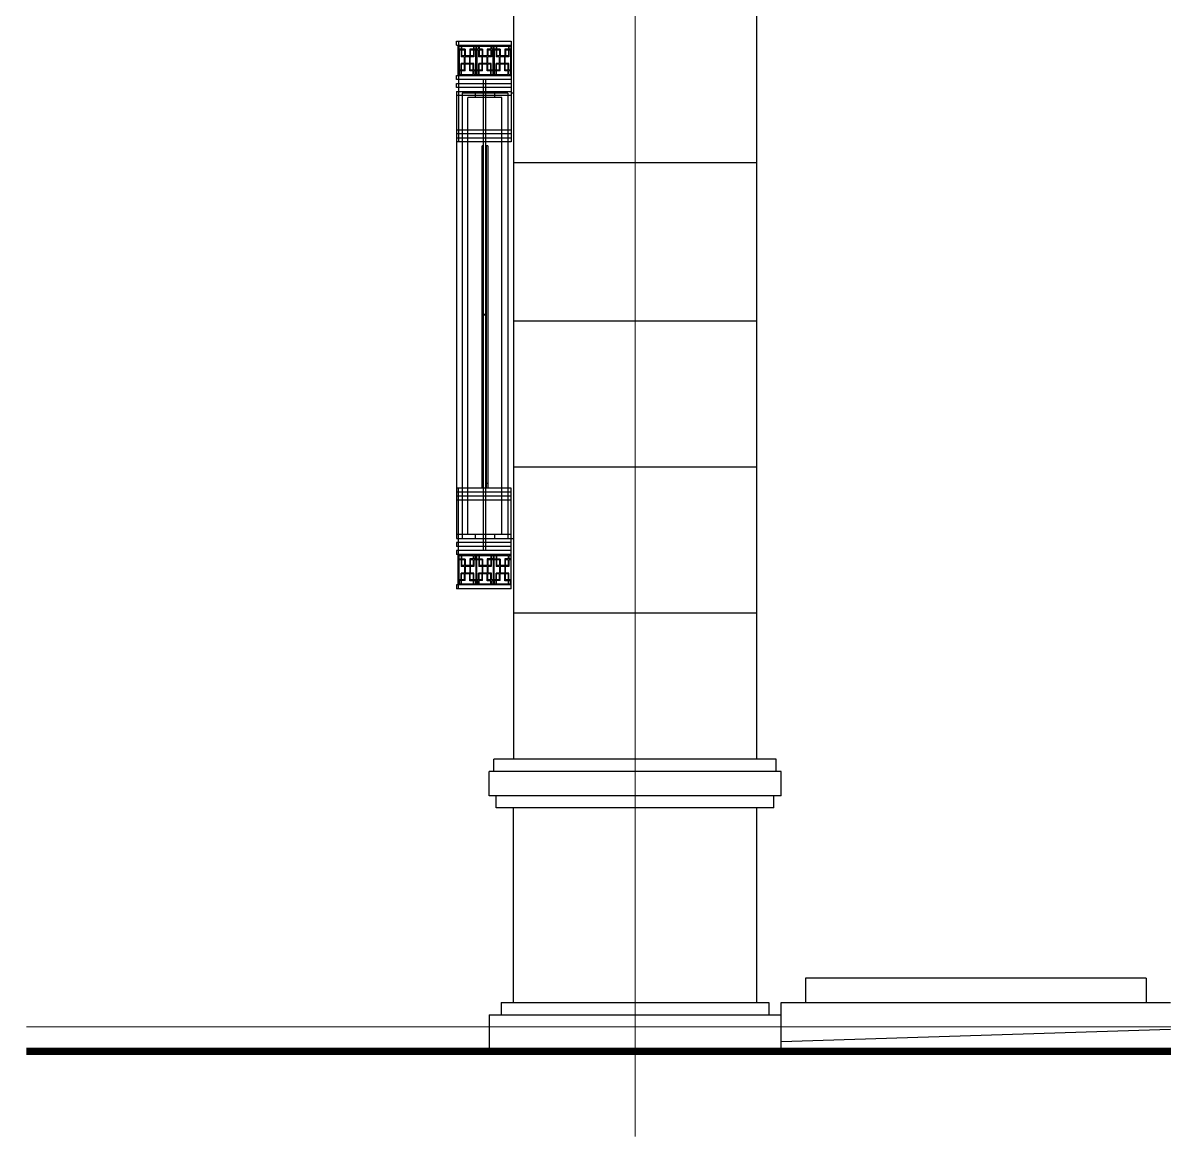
# Model space of a CAD drawing. Extents: x 1188826 to 1909461, y 608442 to 1651179.
# Drawn here: x 1687327 to 1692016, y 1027948 to 1032538 of the extents above; entities that cross this region are included whole.
import ezdxf

# ---------------------------------------------------------------- set-up
doc = ezdxf.new("R2010")
doc.units = 0
doc.header["$LTSCALE"] = 1000
doc.header["$MEASUREMENT"] = 0
doc.linetypes.add('ACAD_ISO10W100', pattern=[18.5, 12, -3, 0.5, -3])
doc.linetypes.add('DOTE', pattern=[2.42, 2, -0.2, 0.02, -0.2])
for name, color, linetype in [('1', 7, 'Continuous'), ('分缝', 37, 'Continuous'), ('立面线', 40, 'Continuous')]:
    doc.layers.add(name, color=color, linetype=linetype)
doc.layers.add('DOTE', color=19, linetype='DOTE', lineweight=9)

msp = doc.modelspace()

# ---------------------------------------------------------------- linework, layer by layer
at = {"layer": '1', "const_width": 30}
msp.add_lwpolyline([(1687342.5, 1028313.4), (1692042.5, 1028313.4), (1703642.3, 1027963.5), (1705542.3, 1027963.4)], dxfattribs=at)
at = {"layer": 'DOTE', "linetype": 'ACAD_ISO10W100', "ltscale": 100}
for p, q in [((1689842.5, 1036013.4), (1689842.5, 1027963.4)), ((1687342.5, 1028413.4), (1705542.3, 1028413.4)), ((1687342.5, 1028313.4), (1692042.5, 1028313.4))]:
    msp.add_line(p, q, dxfattribs=at)
at = {"layer": '分缝'}
for p, q in [((1690342.5, 1031963.4), (1689342.5, 1031963.4)), ((1690342.5, 1031313.4), (1689342.5, 1031313.4)), ((1690342.5, 1030713.4), (1689342.5, 1030713.4)), ((1690342.5, 1030113.4), (1689342.5, 1030113.4))]:
    msp.add_line(p, q, dxfattribs=at)
at = {"layer": '立面线'}
for p, q in [((1689342.5, 1034213.4), (1689342.5, 1029513.4)), ((1690342.5, 1029513.4), (1690342.5, 1034213.4)), ((1689108.9, 1032446.9), (1689108.9, 1032463.4)), ((1689108.9, 1032463.4), (1689333.7, 1032463.4)), ((1689108.9, 1032446.9), (1689333.7, 1032446.9)), ((1689116.1, 1032322.7), (1689116.1, 1032446.9)), ((1689117.7, 1032463.4), (1689117.7, 1032049.7)), ((1689117.8, 1032446.9), (1689117.8, 1032322.7)), ((1689189.7, 1032322.7), (1689189.7, 1032446.9)), ((1689189.8, 1032446.9), (1689189.8, 1032322.7)), ((1689261.7, 1032322.7), (1689261.7, 1032446.9)), ((1689261.8, 1032446.9), (1689261.8, 1032322.7)), ((1689333.7, 1032463.4), (1689333.7, 1032049.7)), ((1689119.9, 1032429.7), (1689119.9, 1032443.2)), ((1689119.9, 1032443.2), (1689127.7, 1032443.2)), ((1689127.7, 1032429.7), (1689119.9, 1032429.7)), ((1689127.7, 1032426.6), (1689119.9, 1032426.6)), ((1689119.9, 1032426.6), (1689119.9, 1032344.6)), ((1689127.7, 1032443.2), (1689127.7, 1032429.7)), ((1689127.7, 1032426.6), (1689127.7, 1032398.8)), ((1689142.2, 1032398.8), (1689127.7, 1032398.8)), ((1689129.8, 1032443.2), (1689178.3, 1032443.2)), ((1689129.8, 1032443.2), (1689129.8, 1032429.7)), ((1689144.3, 1032429.7), (1689129.8, 1032429.7)), ((1689142.2, 1032426.6), (1689129.8, 1032426.6)), ((1689129.8, 1032426.6), (1689129.8, 1032402.4)), ((1689142.2, 1032402.4), (1689129.8, 1032402.4)), ((1689142.2, 1032426.6), (1689142.2, 1032402.4)), ((1689142.2, 1032371.9), (1689142.2, 1032398.8)), ((1689144, 1032371.9), (1689144, 1032398.8)), ((1689163.5, 1032398.8), (1689144, 1032398.8)), ((1689144.3, 1032429.7), (1689144.3, 1032402.4)), ((1689163.5, 1032402.4), (1689144.3, 1032402.4)), ((1689163.5, 1032430.3), (1689163.5, 1032402.4)), ((1689178.3, 1032430.3), (1689163.5, 1032430.3)), ((1689163.5, 1032371.9), (1689163.5, 1032398.8)), ((1689165.3, 1032371.9), (1689165.3, 1032398.8)), ((1689180.1, 1032398.8), (1689165.3, 1032398.8)), ((1689165.6, 1032426.1), (1689165.6, 1032402.4)), ((1689178.3, 1032426.1), (1689165.6, 1032426.1)), ((1689178.3, 1032402.4), (1689165.6, 1032402.4)), ((1689178.3, 1032443.2), (1689178.3, 1032430.3)), ((1689178.3, 1032426.1), (1689178.3, 1032402.4)), ((1689180.1, 1032443.2), (1689180.1, 1032430.3)), ((1689180.1, 1032443.2), (1689187.9, 1032443.2)), ((1689187.9, 1032430.3), (1689180.1, 1032430.3)), ((1689180.1, 1032426.1), (1689180.1, 1032398.8)), ((1689187.9, 1032426.1), (1689180.1, 1032426.1)), ((1689187.9, 1032443.2), (1689187.9, 1032430.3)), ((1689187.9, 1032344.6), (1689187.9, 1032426.1)), ((1689191.9, 1032429.7), (1689191.9, 1032443.2)), ((1689191.9, 1032443.2), (1689199.7, 1032443.2)), ((1689199.7, 1032429.7), (1689191.9, 1032429.7)), ((1689199.7, 1032426.6), (1689191.9, 1032426.6)), ((1689191.9, 1032426.6), (1689191.9, 1032344.6)), ((1689199.7, 1032443.2), (1689199.7, 1032429.7)), ((1689199.7, 1032426.6), (1689199.7, 1032398.8)), ((1689214.2, 1032398.8), (1689199.7, 1032398.8)), ((1689201.8, 1032443.2), (1689250.3, 1032443.2)), ((1689201.8, 1032443.2), (1689201.8, 1032429.7)), ((1689216.3, 1032429.7), (1689201.8, 1032429.7)), ((1689214.2, 1032426.6), (1689201.8, 1032426.6)), ((1689201.8, 1032426.6), (1689201.8, 1032402.4)), ((1689214.2, 1032402.4), (1689201.8, 1032402.4)), ((1689214.2, 1032426.6), (1689214.2, 1032402.4)), ((1689214.2, 1032371.9), (1689214.2, 1032398.8)), ((1689216, 1032371.9), (1689216, 1032398.8)), ((1689235.5, 1032398.8), (1689216, 1032398.8)), ((1689216.3, 1032429.7), (1689216.3, 1032402.4)), ((1689235.5, 1032402.4), (1689216.3, 1032402.4)), ((1689235.5, 1032430.3), (1689235.5, 1032402.4)), ((1689250.3, 1032430.3), (1689235.5, 1032430.3)), ((1689235.5, 1032371.9), (1689235.5, 1032398.8)), ((1689237.3, 1032371.9), (1689237.3, 1032398.8)), ((1689252.1, 1032398.8), (1689237.3, 1032398.8)), ((1689237.6, 1032426.1), (1689237.6, 1032402.4)), ((1689250.3, 1032426.1), (1689237.6, 1032426.1)), ((1689250.3, 1032402.4), (1689237.6, 1032402.4)), ((1689250.3, 1032443.2), (1689250.3, 1032430.3)), ((1689250.3, 1032426.1), (1689250.3, 1032402.4)), ((1689252.1, 1032443.2), (1689252.1, 1032430.3)), ((1689252.1, 1032443.2), (1689259.9, 1032443.2)), ((1689259.9, 1032430.3), (1689252.1, 1032430.3)), ((1689252.1, 1032426.1), (1689252.1, 1032398.8)), ((1689259.9, 1032426.1), (1689252.1, 1032426.1)), ((1689259.9, 1032443.2), (1689259.9, 1032430.3)), ((1689259.9, 1032344.6), (1689259.9, 1032426.1)), ((1689263.9, 1032429.7), (1689263.9, 1032443.2)), ((1689263.9, 1032443.2), (1689271.7, 1032443.2)), ((1689271.7, 1032429.7), (1689263.9, 1032429.7)), ((1689271.7, 1032426.6), (1689263.9, 1032426.6)), ((1689263.9, 1032426.6), (1689263.9, 1032344.6)), ((1689271.7, 1032443.2), (1689271.7, 1032429.7)), ((1689271.7, 1032426.6), (1689271.7, 1032398.8)), ((1689286.2, 1032398.8), (1689271.7, 1032398.8)), ((1689273.8, 1032443.2), (1689322.3, 1032443.2)), ((1689273.8, 1032443.2), (1689273.8, 1032429.7)), ((1689288.3, 1032429.7), (1689273.8, 1032429.7)), ((1689286.2, 1032426.6), (1689273.8, 1032426.6)), ((1689273.8, 1032426.6), (1689273.8, 1032402.4)), ((1689286.2, 1032402.4), (1689273.8, 1032402.4)), ((1689286.2, 1032426.6), (1689286.2, 1032402.4)), ((1689286.2, 1032371.9), (1689286.2, 1032398.8)), ((1689288, 1032371.9), (1689288, 1032398.8)), ((1689307.5, 1032398.8), (1689288, 1032398.8)), ((1689288.3, 1032429.7), (1689288.3, 1032402.4)), ((1689307.5, 1032402.4), (1689288.3, 1032402.4)), ((1689307.5, 1032430.3), (1689307.5, 1032402.4)), ((1689322.3, 1032430.3), (1689307.5, 1032430.3)), ((1689307.5, 1032371.9), (1689307.5, 1032398.8)), ((1689309.3, 1032371.9), (1689309.3, 1032398.8)), ((1689324.1, 1032398.8), (1689309.3, 1032398.8)), ((1689309.6, 1032426.1), (1689309.6, 1032402.4)), ((1689322.3, 1032426.1), (1689309.6, 1032426.1)), ((1689322.3, 1032402.4), (1689309.6, 1032402.4)), ((1689322.3, 1032443.2), (1689322.3, 1032430.3)), ((1689322.3, 1032426.1), (1689322.3, 1032402.4)), ((1689324.1, 1032443.2), (1689324.1, 1032430.3)), ((1689324.1, 1032443.2), (1689331.9, 1032443.2)), ((1689331.9, 1032430.3), (1689324.1, 1032430.3)), ((1689324.1, 1032426.1), (1689324.1, 1032398.8)), ((1689331.9, 1032426.1), (1689324.1, 1032426.1)), ((1689331.9, 1032443.2), (1689331.9, 1032430.3)), ((1689331.9, 1032344.6), (1689331.9, 1032426.1)), ((1689128, 1032344.6), (1689128, 1032371.9)), ((1689142.2, 1032371.9), (1689128, 1032371.9)), ((1689142.2, 1032368.2), (1689129.8, 1032368.2)), ((1689129.8, 1032344.6), (1689129.8, 1032368.2)), ((1689142.2, 1032344.6), (1689142.2, 1032368.2)), ((1689163.5, 1032371.9), (1689144, 1032371.9)), ((1689163.5, 1032368.2), (1689144, 1032368.2)), ((1689144, 1032341.4), (1689144, 1032368.2)), ((1689163.5, 1032340.9), (1689163.5, 1032368.2)), ((1689179.8, 1032371.9), (1689165.3, 1032371.9)), ((1689177.7, 1032368.2), (1689165.3, 1032368.2)), ((1689165.3, 1032344.6), (1689165.3, 1032368.2)), ((1689177.7, 1032344.6), (1689177.7, 1032368.2)), ((1689179.8, 1032344.6), (1689179.8, 1032371.9)), ((1689200, 1032344.6), (1689200, 1032371.9)), ((1689214.2, 1032371.9), (1689200, 1032371.9)), ((1689214.2, 1032368.2), (1689201.8, 1032368.2)), ((1689201.8, 1032344.6), (1689201.8, 1032368.2)), ((1689214.2, 1032344.6), (1689214.2, 1032368.2)), ((1689235.5, 1032371.9), (1689216, 1032371.9)), ((1689235.5, 1032368.2), (1689216, 1032368.2)), ((1689216, 1032341.4), (1689216, 1032368.2)), ((1689235.5, 1032340.9), (1689235.5, 1032368.2)), ((1689251.8, 1032371.9), (1689237.3, 1032371.9)), ((1689249.7, 1032368.2), (1689237.3, 1032368.2)), ((1689237.3, 1032344.6), (1689237.3, 1032368.2)), ((1689249.7, 1032344.6), (1689249.7, 1032368.2)), ((1689251.8, 1032344.6), (1689251.8, 1032371.9)), ((1689272, 1032344.6), (1689272, 1032371.9)), ((1689286.2, 1032371.9), (1689272, 1032371.9)), ((1689286.2, 1032368.2), (1689273.8, 1032368.2)), ((1689273.8, 1032344.6), (1689273.8, 1032368.2)), ((1689286.2, 1032344.6), (1689286.2, 1032368.2)), ((1689307.5, 1032371.9), (1689288, 1032371.9)), ((1689307.5, 1032368.2), (1689288, 1032368.2)), ((1689288, 1032341.4), (1689288, 1032368.2)), ((1689307.5, 1032340.9), (1689307.5, 1032368.2)), ((1689323.8, 1032371.9), (1689309.3, 1032371.9)), ((1689321.7, 1032368.2), (1689309.3, 1032368.2)), ((1689309.3, 1032344.6), (1689309.3, 1032368.2)), ((1689321.7, 1032344.6), (1689321.7, 1032368.2)), ((1689323.8, 1032344.6), (1689323.8, 1032371.9)), ((1689108.9, 1032306.1), (1689108.9, 1032322.7)), ((1689108.9, 1032322.7), (1689333.7, 1032322.7)), ((1689333.7, 1032306.1), (1689108.9, 1032306.1)), ((1689128, 1032344.6), (1689119.9, 1032344.6)), ((1689128, 1032341.4), (1689119.9, 1032341.4)), ((1689119.9, 1032341.4), (1689119.9, 1032326)), ((1689119.9, 1032326), (1689128, 1032326)), ((1689128, 1032326), (1689128, 1032341.4)), ((1689142.2, 1032344.6), (1689129.8, 1032344.6)), ((1689144, 1032341.4), (1689129.8, 1032341.4)), ((1689129.8, 1032326), (1689129.8, 1032341.4)), ((1689129.8, 1032326), (1689177.7, 1032326)), ((1689177.7, 1032340.9), (1689163.5, 1032340.9)), ((1689177.7, 1032344.6), (1689165.3, 1032344.6)), ((1689177.7, 1032326), (1689177.7, 1032340.9)), ((1689187.9, 1032344.6), (1689179.8, 1032344.6)), ((1689179.8, 1032326), (1689179.8, 1032340.9)), ((1689187.6, 1032340.9), (1689179.8, 1032340.9)), ((1689179.8, 1032326), (1689187.6, 1032326)), ((1689187.6, 1032326), (1689187.6, 1032340.9)), ((1689200, 1032344.6), (1689191.9, 1032344.6)), ((1689200, 1032341.4), (1689191.9, 1032341.4)), ((1689191.9, 1032341.4), (1689191.9, 1032326)), ((1689191.9, 1032326), (1689200, 1032326)), ((1689200, 1032326), (1689200, 1032341.4)), ((1689214.2, 1032344.6), (1689201.8, 1032344.6)), ((1689216, 1032341.4), (1689201.8, 1032341.4)), ((1689201.8, 1032326), (1689201.8, 1032341.4)), ((1689201.8, 1032326), (1689249.7, 1032326)), ((1689218.9, 1032306.1), (1689218.9, 1030370.8)), ((1689227.7, 1032306.1), (1689227.7, 1030370.8)), ((1689249.7, 1032340.9), (1689235.5, 1032340.9)), ((1689249.7, 1032344.6), (1689237.3, 1032344.6)), ((1689249.7, 1032326), (1689249.7, 1032340.9)), ((1689259.9, 1032344.6), (1689251.8, 1032344.6)), ((1689251.8, 1032326), (1689251.8, 1032340.9)), ((1689259.6, 1032340.9), (1689251.8, 1032340.9)), ((1689251.8, 1032326), (1689259.6, 1032326)), ((1689259.6, 1032326), (1689259.6, 1032340.9)), ((1689272, 1032344.6), (1689263.9, 1032344.6)), ((1689272, 1032341.4), (1689263.9, 1032341.4)), ((1689263.9, 1032341.4), (1689263.9, 1032326)), ((1689263.9, 1032326), (1689272, 1032326)), ((1689272, 1032326), (1689272, 1032341.4)), ((1689286.2, 1032344.6), (1689273.8, 1032344.6)), ((1689288, 1032341.4), (1689273.8, 1032341.4)), ((1689273.8, 1032326), (1689273.8, 1032341.4)), ((1689273.8, 1032326), (1689321.7, 1032326)), ((1689321.7, 1032340.9), (1689307.5, 1032340.9)), ((1689321.7, 1032344.6), (1689309.3, 1032344.6)), ((1689321.7, 1032326), (1689321.7, 1032340.9)), ((1689331.9, 1032344.6), (1689323.8, 1032344.6)), ((1689323.8, 1032326), (1689323.8, 1032340.9)), ((1689331.6, 1032340.9), (1689323.8, 1032340.9)), ((1689323.8, 1032326), (1689331.6, 1032326)), ((1689331.6, 1032326), (1689331.6, 1032340.9)), ((1689108.9, 1032273), (1689108.9, 1032289.5)), ((1689108.9, 1032289.5), (1689333.7, 1032289.5)), ((1689333.7, 1032273), (1689108.9, 1032273)), ((1689108.9, 1032256.4), (1689333.7, 1032256.4)), ((1689108.9, 1032256.4), (1689108.9, 1030420.5)), ((1689333.7, 1032239.9), (1689108.9, 1032239.9)), ((1689319.3, 1032249.7), (1689132.1, 1032249.7)), ((1689132.1, 1032249.7), (1689132.1, 1030420.5)), ((1689295.3, 1032232.2), (1689156, 1032232.2)), ((1689156, 1030438), (1689156, 1032232.2)), ((1689185.8, 1032249.7), (1689185.8, 1032232.2)), ((1689265.5, 1032249.7), (1689265.5, 1032232.2)), ((1689295.3, 1030438), (1689295.3, 1032232.2)), ((1689319.3, 1032249.7), (1689319.3, 1030420.5)), ((1689342.5, 1032249.7), (1689333.7, 1032249.7)), ((1689108.9, 1032099.4), (1689333.7, 1032099.4)), ((1689333.7, 1032082.9), (1689108.9, 1032082.9)), ((1689108.9, 1032066.3), (1689333.7, 1032066.3)), ((1689333.7, 1032049.7), (1689108.9, 1032049.7)), ((1689218.9, 1032033.3), (1689214.1, 1032033.3)), ((1689214.1, 1030627.1), (1689214.1, 1032033.3)), ((1689237.3, 1032033.3), (1689231.5, 1032033.3)), ((1689231.5, 1030627.1), (1689231.5, 1032033.3)), ((1689237.3, 1032033.3), (1689237.3, 1030627.1)), ((1689227.7, 1031339.6), (1689218.9, 1031339.6)), ((1689227.7, 1031337.3), (1689218.9, 1031337.3)), ((1689333.7, 1030627.1), (1689108.9, 1030627.1)), ((1689117.7, 1030213.5), (1689117.7, 1030627.1)), ((1689218.9, 1030645.8), (1689214.1, 1030645.8)), ((1689237.3, 1030645.8), (1689231.5, 1030645.8)), ((1689333.7, 1030213.5), (1689333.7, 1030627.1)), ((1689333.7, 1030610.6), (1689108.9, 1030610.6)), ((1689333.7, 1030594), (1689108.9, 1030594)), ((1689333.7, 1030577.5), (1689108.9, 1030577.5)), ((1689333.7, 1030437), (1689108.9, 1030437)), ((1689156, 1030438), (1689295.3, 1030438)), ((1689185.8, 1030438), (1689185.8, 1030420.5)), ((1689265.5, 1030438), (1689265.5, 1030420.5)), ((1689108.9, 1030420.5), (1689342.5, 1030420.5)), ((1689108.9, 1030403.9), (1689108.9, 1030387.3)), ((1689333.7, 1030403.9), (1689108.9, 1030403.9)), ((1689333.7, 1030387.3), (1689108.9, 1030387.3)), ((1689108.9, 1030370.8), (1689108.9, 1030354.2)), ((1689333.7, 1030370.8), (1689108.9, 1030370.8)), ((1689333.7, 1030354.2), (1689108.9, 1030354.2)), ((1689116.1, 1030230), (1689116.1, 1030354.2)), ((1689117.8, 1030230), (1689117.8, 1030354.2)), ((1689119.9, 1030350.9), (1689128, 1030350.9)), ((1689119.9, 1030335.4), (1689119.9, 1030350.9)), ((1689128, 1030335.4), (1689119.9, 1030335.4)), ((1689128, 1030350.9), (1689128, 1030335.4)), ((1689129.8, 1030350.9), (1689177.7, 1030350.9)), ((1689129.8, 1030350.9), (1689129.8, 1030335.4)), ((1689144, 1030335.4), (1689129.8, 1030335.4)), ((1689144, 1030335.4), (1689144, 1030308.6)), ((1689177.7, 1030336), (1689163.5, 1030336)), ((1689163.5, 1030336), (1689163.5, 1030308.6)), ((1689177.7, 1030350.9), (1689177.7, 1030336)), ((1689179.8, 1030350.9), (1689179.8, 1030336)), ((1689179.8, 1030350.9), (1689187.6, 1030350.9)), ((1689187.6, 1030336), (1689179.8, 1030336)), ((1689187.6, 1030350.9), (1689187.6, 1030336)), ((1689189.7, 1030354.2), (1689189.7, 1030230)), ((1689189.8, 1030230), (1689189.8, 1030354.2)), ((1689191.9, 1030350.9), (1689200, 1030350.9)), ((1689191.9, 1030335.4), (1689191.9, 1030350.9)), ((1689200, 1030335.4), (1689191.9, 1030335.4)), ((1689200, 1030350.9), (1689200, 1030335.4)), ((1689201.8, 1030350.9), (1689249.7, 1030350.9)), ((1689201.8, 1030350.9), (1689201.8, 1030335.4)), ((1689216, 1030335.4), (1689201.8, 1030335.4)), ((1689216, 1030335.4), (1689216, 1030308.6)), ((1689249.7, 1030336), (1689235.5, 1030336)), ((1689235.5, 1030336), (1689235.5, 1030308.6)), ((1689249.7, 1030350.9), (1689249.7, 1030336)), ((1689251.8, 1030350.9), (1689251.8, 1030336)), ((1689251.8, 1030350.9), (1689259.6, 1030350.9)), ((1689259.6, 1030336), (1689251.8, 1030336)), ((1689259.6, 1030350.9), (1689259.6, 1030336)), ((1689261.7, 1030354.2), (1689261.7, 1030230)), ((1689261.8, 1030230), (1689261.8, 1030354.2)), ((1689263.9, 1030350.9), (1689272, 1030350.9)), ((1689263.9, 1030335.4), (1689263.9, 1030350.9)), ((1689272, 1030335.4), (1689263.9, 1030335.4)), ((1689272, 1030350.9), (1689272, 1030335.4)), ((1689273.8, 1030350.9), (1689321.7, 1030350.9)), ((1689273.8, 1030350.9), (1689273.8, 1030335.4)), ((1689288, 1030335.4), (1689273.8, 1030335.4)), ((1689288, 1030335.4), (1689288, 1030308.6)), ((1689321.7, 1030336), (1689307.5, 1030336)), ((1689307.5, 1030336), (1689307.5, 1030308.6)), ((1689321.7, 1030350.9), (1689321.7, 1030336)), ((1689323.8, 1030350.9), (1689323.8, 1030336)), ((1689323.8, 1030350.9), (1689331.6, 1030350.9)), ((1689331.6, 1030336), (1689323.8, 1030336)), ((1689331.6, 1030350.9), (1689331.6, 1030336)), ((1689128, 1030332.3), (1689119.9, 1030332.3)), ((1689119.9, 1030250.2), (1689119.9, 1030332.3)), ((1689128, 1030332.3), (1689128, 1030305)), ((1689142.2, 1030305), (1689128, 1030305)), ((1689142.2, 1030332.3), (1689129.8, 1030332.3)), ((1689129.8, 1030332.3), (1689129.8, 1030308.6)), ((1689142.2, 1030308.6), (1689129.8, 1030308.6)), ((1689142.2, 1030332.3), (1689142.2, 1030308.6)), ((1689142.2, 1030305), (1689142.2, 1030278.1)), ((1689163.5, 1030308.6), (1689144, 1030308.6)), ((1689144, 1030305), (1689144, 1030278.1)), ((1689163.5, 1030305), (1689144, 1030305)), ((1689163.5, 1030305), (1689163.5, 1030278.1)), ((1689177.7, 1030332.3), (1689165.3, 1030332.3)), ((1689165.3, 1030332.3), (1689165.3, 1030308.6)), ((1689177.7, 1030308.6), (1689165.3, 1030308.6)), ((1689165.3, 1030305), (1689165.3, 1030278.1)), ((1689179.8, 1030305), (1689165.3, 1030305)), ((1689177.7, 1030332.3), (1689177.7, 1030308.6)), ((1689187.9, 1030332.3), (1689179.8, 1030332.3)), ((1689179.8, 1030332.3), (1689179.8, 1030305)), ((1689187.9, 1030332.3), (1689187.9, 1030250.8)), ((1689200, 1030332.3), (1689191.9, 1030332.3)), ((1689191.9, 1030250.2), (1689191.9, 1030332.3)), ((1689200, 1030332.3), (1689200, 1030305)), ((1689214.2, 1030305), (1689200, 1030305)), ((1689214.2, 1030332.3), (1689201.8, 1030332.3)), ((1689201.8, 1030332.3), (1689201.8, 1030308.6)), ((1689214.2, 1030308.6), (1689201.8, 1030308.6)), ((1689214.2, 1030332.3), (1689214.2, 1030308.6)), ((1689214.2, 1030305), (1689214.2, 1030278.1)), ((1689235.5, 1030308.6), (1689216, 1030308.6)), ((1689216, 1030305), (1689216, 1030278.1)), ((1689235.5, 1030305), (1689216, 1030305)), ((1689235.5, 1030305), (1689235.5, 1030278.1)), ((1689249.7, 1030332.3), (1689237.3, 1030332.3)), ((1689237.3, 1030332.3), (1689237.3, 1030308.6)), ((1689249.7, 1030308.6), (1689237.3, 1030308.6)), ((1689237.3, 1030305), (1689237.3, 1030278.1)), ((1689251.8, 1030305), (1689237.3, 1030305)), ((1689249.7, 1030332.3), (1689249.7, 1030308.6)), ((1689259.9, 1030332.3), (1689251.8, 1030332.3)), ((1689251.8, 1030332.3), (1689251.8, 1030305)), ((1689259.9, 1030332.3), (1689259.9, 1030250.8)), ((1689272, 1030332.3), (1689263.9, 1030332.3)), ((1689263.9, 1030250.2), (1689263.9, 1030332.3)), ((1689272, 1030332.3), (1689272, 1030305)), ((1689286.2, 1030305), (1689272, 1030305)), ((1689286.2, 1030332.3), (1689273.8, 1030332.3)), ((1689273.8, 1030332.3), (1689273.8, 1030308.6)), ((1689286.2, 1030308.6), (1689273.8, 1030308.6)), ((1689286.2, 1030332.3), (1689286.2, 1030308.6)), ((1689286.2, 1030305), (1689286.2, 1030278.1)), ((1689307.5, 1030308.6), (1689288, 1030308.6)), ((1689288, 1030305), (1689288, 1030278.1)), ((1689307.5, 1030305), (1689288, 1030305)), ((1689307.5, 1030305), (1689307.5, 1030278.1)), ((1689321.7, 1030332.3), (1689309.3, 1030332.3)), ((1689309.3, 1030332.3), (1689309.3, 1030308.6)), ((1689321.7, 1030308.6), (1689309.3, 1030308.6)), ((1689309.3, 1030305), (1689309.3, 1030278.1)), ((1689323.8, 1030305), (1689309.3, 1030305)), ((1689321.7, 1030332.3), (1689321.7, 1030308.6)), ((1689331.9, 1030332.3), (1689323.8, 1030332.3)), ((1689323.8, 1030332.3), (1689323.8, 1030305)), ((1689331.9, 1030332.3), (1689331.9, 1030250.8)), ((1689127.7, 1030250.2), (1689119.9, 1030250.2)), ((1689119.9, 1030247.1), (1689119.9, 1030233.6)), ((1689127.7, 1030247.1), (1689119.9, 1030247.1)), ((1689127.7, 1030250.2), (1689127.7, 1030278.1)), ((1689142.2, 1030278.1), (1689127.7, 1030278.1)), ((1689127.7, 1030233.6), (1689127.7, 1030247.1)), ((1689142.2, 1030274.4), (1689129.8, 1030274.4)), ((1689129.8, 1030250.2), (1689129.8, 1030274.4)), ((1689142.2, 1030250.2), (1689129.8, 1030250.2)), ((1689129.8, 1030233.6), (1689129.8, 1030247.1)), ((1689144.3, 1030247.1), (1689129.8, 1030247.1)), ((1689142.2, 1030250.2), (1689142.2, 1030274.4)), ((1689163.5, 1030278.1), (1689144, 1030278.1)), ((1689144.3, 1030247.1), (1689144.3, 1030274.4)), ((1689163.5, 1030274.4), (1689144.3, 1030274.4)), ((1689163.5, 1030246.6), (1689163.5, 1030274.4)), ((1689178.3, 1030246.6), (1689163.5, 1030246.6)), ((1689180.1, 1030278.1), (1689165.3, 1030278.1)), ((1689178.3, 1030274.4), (1689165.6, 1030274.4)), ((1689165.6, 1030250.8), (1689165.6, 1030274.4)), ((1689178.3, 1030250.8), (1689165.6, 1030250.8)), ((1689178.3, 1030250.8), (1689178.3, 1030274.4)), ((1689178.3, 1030233.6), (1689178.3, 1030246.6)), ((1689180.1, 1030250.8), (1689180.1, 1030278.1)), ((1689187.9, 1030250.8), (1689180.1, 1030250.8)), ((1689180.1, 1030233.6), (1689180.1, 1030246.6)), ((1689187.9, 1030246.6), (1689180.1, 1030246.6)), ((1689187.9, 1030233.6), (1689187.9, 1030246.6)), ((1689199.7, 1030250.2), (1689191.9, 1030250.2)), ((1689191.9, 1030247.1), (1689191.9, 1030233.6)), ((1689199.7, 1030247.1), (1689191.9, 1030247.1)), ((1689199.7, 1030250.2), (1689199.7, 1030278.1)), ((1689214.2, 1030278.1), (1689199.7, 1030278.1)), ((1689199.7, 1030233.6), (1689199.7, 1030247.1)), ((1689214.2, 1030274.4), (1689201.8, 1030274.4)), ((1689201.8, 1030250.2), (1689201.8, 1030274.4)), ((1689214.2, 1030250.2), (1689201.8, 1030250.2)), ((1689201.8, 1030233.6), (1689201.8, 1030247.1)), ((1689216.3, 1030247.1), (1689201.8, 1030247.1)), ((1689214.2, 1030250.2), (1689214.2, 1030274.4)), ((1689235.5, 1030278.1), (1689216, 1030278.1)), ((1689216.3, 1030247.1), (1689216.3, 1030274.4)), ((1689235.5, 1030274.4), (1689216.3, 1030274.4)), ((1689235.5, 1030246.6), (1689235.5, 1030274.4)), ((1689250.3, 1030246.6), (1689235.5, 1030246.6)), ((1689252.1, 1030278.1), (1689237.3, 1030278.1)), ((1689250.3, 1030274.4), (1689237.6, 1030274.4)), ((1689237.6, 1030250.8), (1689237.6, 1030274.4)), ((1689250.3, 1030250.8), (1689237.6, 1030250.8)), ((1689250.3, 1030250.8), (1689250.3, 1030274.4)), ((1689250.3, 1030233.6), (1689250.3, 1030246.6)), ((1689252.1, 1030250.8), (1689252.1, 1030278.1)), ((1689259.9, 1030250.8), (1689252.1, 1030250.8)), ((1689252.1, 1030233.6), (1689252.1, 1030246.6)), ((1689259.9, 1030246.6), (1689252.1, 1030246.6)), ((1689259.9, 1030233.6), (1689259.9, 1030246.6)), ((1689271.7, 1030250.2), (1689263.9, 1030250.2)), ((1689263.9, 1030247.1), (1689263.9, 1030233.6)), ((1689271.7, 1030247.1), (1689263.9, 1030247.1)), ((1689271.7, 1030250.2), (1689271.7, 1030278.1)), ((1689286.2, 1030278.1), (1689271.7, 1030278.1)), ((1689271.7, 1030233.6), (1689271.7, 1030247.1)), ((1689286.2, 1030274.4), (1689273.8, 1030274.4)), ((1689273.8, 1030250.2), (1689273.8, 1030274.4)), ((1689286.2, 1030250.2), (1689273.8, 1030250.2)), ((1689273.8, 1030233.6), (1689273.8, 1030247.1)), ((1689288.3, 1030247.1), (1689273.8, 1030247.1)), ((1689286.2, 1030250.2), (1689286.2, 1030274.4)), ((1689307.5, 1030278.1), (1689288, 1030278.1)), ((1689288.3, 1030247.1), (1689288.3, 1030274.4)), ((1689307.5, 1030274.4), (1689288.3, 1030274.4)), ((1689307.5, 1030246.6), (1689307.5, 1030274.4)), ((1689322.3, 1030246.6), (1689307.5, 1030246.6)), ((1689324.1, 1030278.1), (1689309.3, 1030278.1)), ((1689322.3, 1030274.4), (1689309.6, 1030274.4)), ((1689309.6, 1030250.8), (1689309.6, 1030274.4)), ((1689322.3, 1030250.8), (1689309.6, 1030250.8)), ((1689322.3, 1030250.8), (1689322.3, 1030274.4)), ((1689322.3, 1030233.6), (1689322.3, 1030246.6)), ((1689324.1, 1030250.8), (1689324.1, 1030278.1)), ((1689331.9, 1030250.8), (1689324.1, 1030250.8)), ((1689324.1, 1030233.6), (1689324.1, 1030246.6)), ((1689331.9, 1030246.6), (1689324.1, 1030246.6)), ((1689331.9, 1030233.6), (1689331.9, 1030246.6)), ((1689108.9, 1030230), (1689108.9, 1030213.5)), ((1689333.7, 1030230), (1689108.9, 1030230)), ((1689333.7, 1030213.5), (1689108.9, 1030213.5)), ((1689119.9, 1030233.6), (1689127.7, 1030233.6)), ((1689129.8, 1030233.6), (1689178.3, 1030233.6)), ((1689180.1, 1030233.6), (1689187.9, 1030233.6)), ((1689191.9, 1030233.6), (1689199.7, 1030233.6)), ((1689201.8, 1030233.6), (1689250.3, 1030233.6)), ((1689252.1, 1030233.6), (1689259.9, 1030233.6)), ((1689263.9, 1030233.6), (1689271.7, 1030233.6)), ((1689273.8, 1030233.6), (1689322.3, 1030233.6)), ((1689324.1, 1030233.6), (1689331.9, 1030233.6)), ((1689262.5, 1029463.4), (1689262.5, 1029513.4)), ((1690422.5, 1029513.4), (1689262.5, 1029513.4)), ((1690422.5, 1029463.4), (1690422.5, 1029513.4)), ((1689242.5, 1029363.4), (1689242.5, 1029463.4)), ((1690442.5, 1029463.4), (1689242.5, 1029463.4)), ((1690442.5, 1029363.4), (1690442.5, 1029463.4)), ((1690442.5, 1029363.4), (1689242.5, 1029363.4)), ((1689272.5, 1029313.4), (1689272.5, 1029363.4)), ((1690412.5, 1029313.4), (1690412.5, 1029363.4)), ((1690412.5, 1029313.4), (1689272.5, 1029313.4)), ((1689342.5, 1028513.4), (1689342.5, 1029313.4)), ((1690342.5, 1028513.4), (1690342.5, 1029313.4)), ((1691942.5, 1028613.4), (1690542.5, 1028613.4)), ((1690542.5, 1028613.4), (1690542.5, 1028513.4)), ((1691942.5, 1028613.4), (1691942.5, 1028513.4)), ((1689292.5, 1028513.4), (1689292.5, 1028463.4)), ((1689292.5, 1028513.4), (1690392.5, 1028513.4)), ((1690392.5, 1028513.4), (1690392.5, 1028463.4)), ((1690442.5, 1028313.4), (1690442.5, 1028513.4)), ((1690442.5, 1028513.4), (1692042.5, 1028513.4)), ((1689242.5, 1028463.4), (1689242.5, 1028313.4)), ((1689242.5, 1028463.4), (1690442.5, 1028463.4)), ((1692042.5, 1028403.7), (1690442.5, 1028352.1))]:
    msp.add_line(p, q, dxfattribs=at)

doc.saveas('drawing.dxf')
